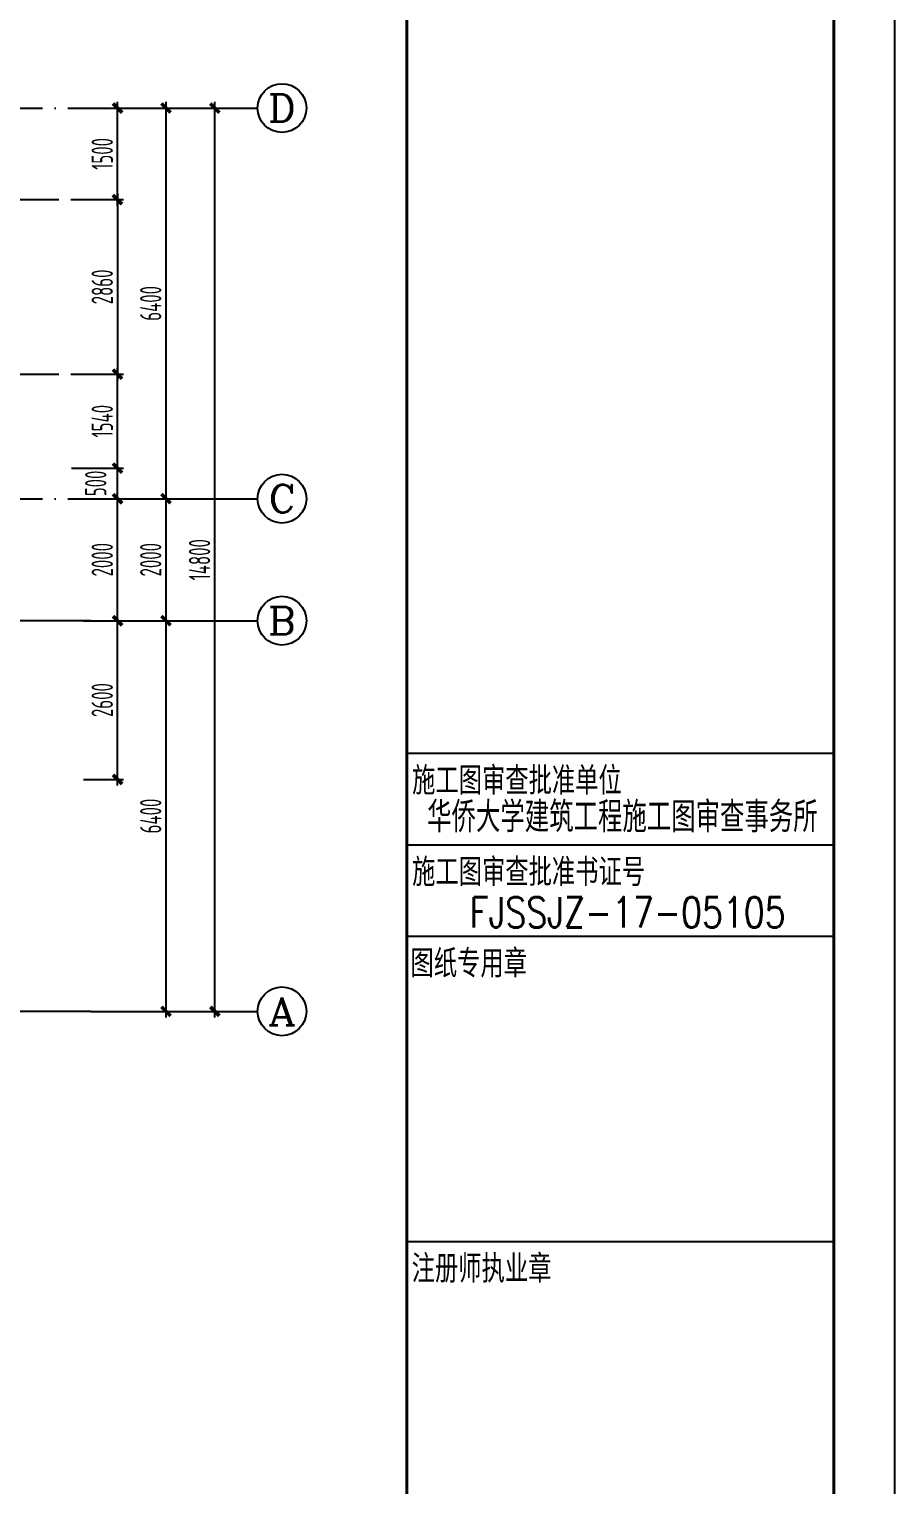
# Model space of a CAD drawing. Extents: x -472319 to -112444, y -516749 to -5704.
# Drawn here: x -242085 to -227895, y -131858 to -108005 of the extents above; entities that cross this region are included whole.
import ezdxf
from ezdxf.enums import TextEntityAlignment as Align

# ---------------------------------------------------------------- set-up
doc = ezdxf.new("R2010")
doc.units = 0
doc.header["$LTSCALE"] = 100
doc.header["$MEASUREMENT"] = 0
doc.linetypes.add('CENTER', pattern=[2, 1.25, -0.25, 0.25, -0.25])
doc.linetypes.add('DOTE', pattern=[2.42, 2, -0.2, 0.02, -0.2])
for name, color, linetype in [('AXIS', 3, 'Continuous'), ('AXIS_TEXT', 7, 'Continuous'), ('DOTE', 1, 'CENTER'), ('FRAME', 3, 'Continuous'), ('PUB_TEXT', 7, 'Continuous'), ('填充', 8, 'Continuous'), ('第三道尺寸线', 4, 'Continuous')]:
    doc.layers.add(name, color=color, linetype=linetype)
doc.styles.add('_HZTXT', font='txt.shx', dxfattribs={"width": 0.35, "bigfont": 'hztxt.shx'})
doc.styles.add('_TCH_AXIS', font='COMPLEX', dxfattribs={"bigfont": 'GBCBIG'})
doc.styles.add('COMPLEX', font='COMPLEX')
doc.styles.add('FRAME', font='simhei.ttf', dxfattribs={"width": 0.7})
doc.styles.add('HZ', font='tssdeng.shx', dxfattribs={"width": 0.6, "height": 350, "bigfont": 'a.shx'})
doc.dimstyles.new('DIMN', dxfattribs={"dimtxt": 350, "dimasz": 150, "dimexe": 100, "dimexo": 100, "dimgap": 75, "dimtad": 1, "dimdec": 0, "dimzin": 0, "dimdsep": 46, "dimtxsty": 'HZ', "dimblk": 'ARCHTICK', "dimcen": 0.09, "dimdle": 100, "dimclrd": 3, "dimclre": 3, "dimclrt": 7, "dimazin": 2, "dimtfac": 1, "dimtdec": 0, "dimtmove": 2, "dimatfit": 3, "dimldrblk": 'ARCHTICK', "dimfxl": 1, "dimtolj": 1, "dimtzin": 0, "dimarcsym": 0})

# ---------------------------------------------------------------- blocks, each defined once
blk = doc.blocks.new('_ArchTick')
at = {"color": 0, "linetype": 'ByBlock', "const_width": 0.4}
blk.add_lwpolyline([(-0.5, -0.5), (0.5, 0.5)], dxfattribs=at)
blk = doc.blocks.new('*D741')
at = {"layer": 'AXIS', "color": 3, "lineweight": -2, "transparency": 16777216}
for p, q in [((-240975, -117699), (-239741, -117699)), ((-239841, -124199), (-239841, -117599)), ((-240975, -124099), (-239741, -124099))]:
    blk.add_line(p, q, dxfattribs=at)
at = {"layer": 'Defpoints', "color": 0, "transparency": 16777216}
for p in [(-241075, -117699), (-239841, -117699), (-241075, -124099)]:
    blk.add_point(p, dxfattribs=at)
at = {"layer": 'AXIS', "color": 3, "lineweight": -2, "transparency": 16777216, "xscale": 150, "yscale": 150, "zscale": 150}
for p, rotation in [((-239841, -117699), 90), ((-239841, -124099), 270)]:
    blk.add_blockref('_ArchTick', p, dxfattribs=dict(at, rotation=rotation))
at = {"layer": 'AXIS', "color": 7, "transparency": 16777216, "insert": (-240091, -120899), "char_height": 350, "attachment_point": 5, "rotation": 90, "style": 'HZ'}
blk.add_mtext('\\A1;6400', dxfattribs=at)
blk = doc.blocks.new('*D742')
at = {"layer": 'AXIS', "color": 3, "lineweight": -2, "transparency": 16777216}
for p, q in [((-239841, -117799), (-239841, -115599)), ((-240975, -115699), (-239741, -115699)), ((-240975, -117699), (-239741, -117699))]:
    blk.add_line(p, q, dxfattribs=at)
at = {"layer": 'Defpoints', "color": 0, "transparency": 16777216}
for p in [(-241075, -115699), (-239841, -115699), (-241075, -117699)]:
    blk.add_point(p, dxfattribs=at)
at = {"layer": 'AXIS', "color": 3, "lineweight": -2, "transparency": 16777216, "xscale": 150, "yscale": 150, "zscale": 150}
for p, rotation in [((-239841, -115699), 90), ((-239841, -117699), 270)]:
    blk.add_blockref('_ArchTick', p, dxfattribs=dict(at, rotation=rotation))
at = {"layer": 'AXIS', "color": 7, "transparency": 16777216, "insert": (-240091, -116699), "char_height": 350, "attachment_point": 5, "rotation": 90, "style": 'HZ'}
blk.add_mtext('\\A1;2000', dxfattribs=at)
blk = doc.blocks.new('*D743')
at = {"layer": 'AXIS', "color": 3, "lineweight": -2, "transparency": 16777216}
for p, q in [((-239841, -115799), (-239841, -109199)), ((-240975, -109299), (-239741, -109299)), ((-240975, -115699), (-239741, -115699))]:
    blk.add_line(p, q, dxfattribs=at)
at = {"layer": 'Defpoints', "color": 0, "transparency": 16777216}
for p in [(-241075, -109299), (-239841, -109299), (-241075, -115699)]:
    blk.add_point(p, dxfattribs=at)
at = {"layer": 'AXIS', "color": 3, "lineweight": -2, "transparency": 16777216, "xscale": 150, "yscale": 150, "zscale": 150}
for p, rotation in [((-239841, -109299), 90), ((-239841, -115699), 270)]:
    blk.add_blockref('_ArchTick', p, dxfattribs=dict(at, rotation=rotation))
at = {"layer": 'AXIS', "color": 7, "transparency": 16777216, "insert": (-240091, -112499), "char_height": 350, "attachment_point": 5, "rotation": 90, "style": 'HZ'}
blk.add_mtext('\\A1;6400', dxfattribs=at)
blk = doc.blocks.new('*D744')
at = {"layer": 'AXIS', "color": 3, "lineweight": -2, "transparency": 16777216}
for p, q in [((-239041, -124199), (-239041, -109199)), ((-240975, -109299), (-238941, -109299)), ((-240975, -124099), (-238941, -124099))]:
    blk.add_line(p, q, dxfattribs=at)
at = {"layer": 'Defpoints', "color": 0, "transparency": 16777216}
for p in [(-241075, -109299), (-239041, -109299), (-241075, -124099)]:
    blk.add_point(p, dxfattribs=at)
at = {"layer": 'AXIS', "color": 3, "lineweight": -2, "transparency": 16777216, "xscale": 150, "yscale": 150, "zscale": 150}
for p, rotation in [((-239041, -109299), 90), ((-239041, -124099), 270)]:
    blk.add_blockref('_ArchTick', p, dxfattribs=dict(at, rotation=rotation))
at = {"layer": 'AXIS', "color": 7, "transparency": 16777216, "insert": (-239291, -116699), "char_height": 350, "attachment_point": 5, "rotation": 90, "style": 'HZ'}
blk.add_mtext('\\A1;14800', dxfattribs=at)
blk = doc.blocks.new('_AXISO')
blk.add_circle((0, 0), 0.5)
at = {"layer": 'AXIS_TEXT', "style": 'COMPLEX', "width": 1.041667}
blk.add_attdef('A', text='', height=0.56, dxfattribs=at).set_placement((-0.25, -0.28), (0.25, -0.28), align=Align.FIT)
blk = doc.blocks.new('*D854')
at = {"layer": 'Defpoints', "color": 0, "transparency": 16777216}
for p in [(-241490, -113659), (-240636, -113659), (-241490, -115199)]:
    blk.add_point(p, dxfattribs=at)
at = {"layer": '填充', "color": 3, "lineweight": -2, "transparency": 16777216}
for p, q in [((-241390, -113659), (-240536, -113659)), ((-240636, -115299), (-240636, -113559)), ((-241390, -115199), (-240536, -115199))]:
    blk.add_line(p, q, dxfattribs=at)
at = {"layer": '填充', "color": 3, "lineweight": -2, "transparency": 16777216, "xscale": 150, "yscale": 150, "zscale": 150}
for p, rotation in [((-240636, -113659), 90), ((-240636, -115199), 270)]:
    blk.add_blockref('_ArchTick', p, dxfattribs=dict(at, rotation=rotation))
at = {"layer": '填充', "color": 7, "transparency": 16777216, "insert": (-240886, -114429), "char_height": 350, "attachment_point": 5, "rotation": 90, "style": 'HZ'}
blk.add_mtext('\\A1;1540', dxfattribs=at)
blk = doc.blocks.new('*D826')
at = {"layer": 'Defpoints', "color": 0, "transparency": 16777216}
for p in [(-241293, -117699), (-240636, -117699), (-241293, -120299)]:
    blk.add_point(p, dxfattribs=at)
at = {"layer": '第三道尺寸线', "color": 3, "lineweight": -2, "transparency": 16777216}
for p, q in [((-241193, -117699), (-240536, -117699)), ((-240636, -120399), (-240636, -117599)), ((-241193, -120299), (-240536, -120299))]:
    blk.add_line(p, q, dxfattribs=at)
at = {"layer": '第三道尺寸线', "color": 3, "lineweight": -2, "transparency": 16777216, "xscale": 150, "yscale": 150, "zscale": 150}
for p, rotation in [((-240636, -117699), 90), ((-240636, -120299), 270)]:
    blk.add_blockref('_ArchTick', p, dxfattribs=dict(at, rotation=rotation))
at = {"layer": '第三道尺寸线', "color": 7, "transparency": 16777216, "insert": (-240886, -118999), "char_height": 350, "attachment_point": 5, "rotation": 90, "style": 'HZ'}
blk.add_mtext('\\A1;2600', dxfattribs=at)
blk = doc.blocks.new('*D827')
at = {"layer": 'Defpoints', "color": 0, "transparency": 16777216}
for p in [(-241293, -115699), (-240636, -115699), (-241293, -117699)]:
    blk.add_point(p, dxfattribs=at)
at = {"layer": '第三道尺寸线', "color": 3, "lineweight": -2, "transparency": 16777216}
for p, q in [((-240636, -117799), (-240636, -115599)), ((-241193, -115699), (-240536, -115699)), ((-241193, -117699), (-240536, -117699))]:
    blk.add_line(p, q, dxfattribs=at)
at = {"layer": '第三道尺寸线', "color": 3, "lineweight": -2, "transparency": 16777216, "xscale": 150, "yscale": 150, "zscale": 150}
for p, rotation in [((-240636, -115699), 90), ((-240636, -117699), 270)]:
    blk.add_blockref('_ArchTick', p, dxfattribs=dict(at, rotation=rotation))
at = {"layer": '第三道尺寸线', "color": 7, "transparency": 16777216, "insert": (-240886, -116699), "char_height": 350, "attachment_point": 5, "rotation": 90, "style": 'HZ'}
blk.add_mtext('\\A1;2000', dxfattribs=at)
blk = doc.blocks.new('*D828')
at = {"layer": 'Defpoints', "color": 0, "transparency": 16777216}
for p in [(-241293, -115199), (-240636, -115199), (-241293, -115699)]:
    blk.add_point(p, dxfattribs=at)
at = {"layer": '第三道尺寸线', "color": 3, "lineweight": -2, "transparency": 16777216}
for p, q in [((-241193, -115199), (-240536, -115199)), ((-240636, -115799), (-240636, -115099)), ((-241193, -115699), (-240536, -115699))]:
    blk.add_line(p, q, dxfattribs=at)
at = {"layer": '第三道尺寸线', "color": 3, "lineweight": -2, "transparency": 16777216, "xscale": 150, "yscale": 150, "zscale": 150}
for p, rotation in [((-240636, -115199), 90), ((-240636, -115699), 270)]:
    blk.add_blockref('_ArchTick', p, dxfattribs=dict(at, rotation=rotation))
at = {"layer": '第三道尺寸线', "color": 7, "transparency": 16777216, "insert": (-240992, -115449), "char_height": 350, "attachment_point": 5, "rotation": 90, "style": 'HZ'}
blk.add_mtext('\\A1;500', dxfattribs=at)
blk = doc.blocks.new('*D805')
at = {"layer": 'Defpoints', "color": 0, "transparency": 16777216}
for p in [(-241490, -109299), (-240636, -109299), (-241490, -110799)]:
    blk.add_point(p, dxfattribs=at)
at = {"layer": '填充', "color": 3, "lineweight": -2, "transparency": 16777216}
for p, q in [((-240636, -110899), (-240636, -109199)), ((-241390, -109299), (-240536, -109299)), ((-241390, -110799), (-240536, -110799))]:
    blk.add_line(p, q, dxfattribs=at)
at = {"layer": '填充', "color": 3, "lineweight": -2, "transparency": 16777216, "xscale": 150, "yscale": 150, "zscale": 150}
for p, rotation in [((-240636, -109299), 90), ((-240636, -110799), 270)]:
    blk.add_blockref('_ArchTick', p, dxfattribs=dict(at, rotation=rotation))
at = {"layer": '填充', "color": 7, "transparency": 16777216, "insert": (-240886, -110049), "char_height": 350, "attachment_point": 5, "rotation": 90, "style": 'HZ'}
blk.add_mtext('\\A1;1500', dxfattribs=at)
blk = doc.blocks.new('*D806')
at = {"layer": 'Defpoints', "color": 0, "transparency": 16777216}
for p in [(-241390, -110799), (-241390, -113659), (-240636, -113659)]:
    blk.add_point(p, dxfattribs=at)
at = {"layer": '填充', "color": 3, "lineweight": -2, "transparency": 16777216}
for p, q in [((-241290, -110799), (-240536, -110799)), ((-240636, -110699), (-240636, -113759)), ((-241290, -113659), (-240536, -113659))]:
    blk.add_line(p, q, dxfattribs=at)
at = {"layer": '填充', "color": 3, "lineweight": -2, "transparency": 16777216, "xscale": 150, "yscale": 150, "zscale": 150}
for p, rotation in [((-240636, -110799), 90), ((-240636, -113659), 270)]:
    blk.add_blockref('_ArchTick', p, dxfattribs=dict(at, rotation=rotation))
at = {"layer": '填充', "color": 7, "transparency": 16777216, "insert": (-240886, -112229), "char_height": 350, "attachment_point": 5, "rotation": 90, "style": 'HZ'}
blk.add_mtext('\\A1;2860', dxfattribs=at)
blk = doc.blocks.new('A$C20674F94')
at = {"layer": 'FRAME'}
for p, q in [((84100, 0), (84100, 59400)), ((76100, 58400), (76100, 1000)), ((83100, 1000), (83100, 58400)), ((83100, 32000), (76100, 32000)), ((83100, 30500), (76100, 30500)), ((83100, 29000), (76100, 29000)), ((83100, 24000), (76100, 24000))]:
    blk.add_line(p, q, dxfattribs=at)
at = {"layer": 'FRAME', "const_width": 50}
for points in [[(2500, 58400), (83100, 58400), (83100, 1000), (2500, 1000), (2500, 58400)], [(76100, 58400), (76100, 1000)]]:
    blk.add_lwpolyline(points, dxfattribs=at)
at = {"layer": 'FRAME', "style": 'FRAME', "width": 0.7}
for s, p in [('施工图审查批准单位', (76187, 31371)), ('施工图审查批准书证号', (76187, 29871)), ('图纸专用章', (76161, 28374)), ('注册师执业章', (76180, 23374))]:
    blk.add_text(s, height=400, dxfattribs=at).set_placement(p)
at = {"layer": 'PUB_TEXT', "style": '_HZTXT', "width": 0.8}
for s, p in [('华侨大学建筑工程施工图审查事务所', (76434, 30710)), ('FJSSJZ-17-05105', (77133, 29149))]:
    blk.add_text(s, height=500, dxfattribs=at).set_placement(p)

msp = doc.modelspace()

# ---------------------------------------------------------------- linework, layer by layer
at = {"layer": 'AXIS'}
for p, q in [((-241075.018, -109298.89), (-238341.018, -109298.89)), ((-241075.018, -115698.89), (-238341.018, -115698.89)), ((-241075.018, -117698.89), (-238341.018, -117698.89)), ((-241075.018, -124098.89), (-238341.018, -124098.89))]:
    msp.add_line(p, q, dxfattribs=at)
at = {"layer": 'DOTE', "linetype": 'DOTE', "ltscale": 10}
for p, q in [((-304367.647, -109298.89), (-241075.018, -109298.89)), ((-246018.829, -110798.89), (-241075.018, -110798.89)), ((-246018.829, -113658.89), (-241075.018, -113658.89)), ((-304367.647, -115698.89), (-241075.018, -115698.89)), ((-241075.018, -117698.89), (-304367.647, -117698.89)), ((-241075.018, -124098.89), (-304367.647, -124098.89))]:
    msp.add_line(p, q, dxfattribs=at)

# ---------------------------------------------------------------- block references
at = {"layer": 'AXIS'}
ref = msp.add_blockref('_AXISO', (-237941.018, -109298.89), dxfattribs=dict(at, xscale=800, yscale=800, zscale=800))
ref.add_attrib('A', 'D', dxfattribs={"layer": 'AXIS_TEXT', "height": 452.548, "style": '_TCH_AXIS', "width": 1.235294}).set_placement((-238167.292, -109525.165), (-237714.744, -109525.165), align=Align.FIT)
ref = msp.add_blockref('_AXISO', (-237941.018, -115698.89), dxfattribs=dict(at, xscale=800, yscale=800, zscale=800))
ref.add_attrib('A', 'C', dxfattribs={"layer": 'AXIS_TEXT', "height": 452.548, "style": '_TCH_AXIS', "width": 1.4}).set_placement((-238167.292, -115925.165), (-237714.744, -115925.165), align=Align.FIT)
ref = msp.add_blockref('_AXISO', (-237941.018, -117698.89), dxfattribs=dict(at, xscale=800, yscale=800, zscale=800))
ref.add_attrib('A', 'B', dxfattribs={"layer": 'AXIS_TEXT', "height": 452.548, "style": '_TCH_AXIS', "width": 1.235294}).set_placement((-238167.292, -117925.165), (-237714.744, -117925.165), align=Align.FIT)
ref = msp.add_blockref('_AXISO', (-237941.018, -124098.89), dxfattribs=dict(at, xscale=800, yscale=800, zscale=800))
ref.add_attrib('A', 'A', dxfattribs={"layer": 'AXIS_TEXT', "height": 452.548, "style": '_TCH_AXIS', "width": 1.166667}).set_placement((-238167.292, -124325.165), (-237714.744, -124325.165), align=Align.FIT)
at = {"layer": '填充'}
msp.add_blockref('A$C20674F94', (-311995, -151874.5), dxfattribs=at)

# ---------------------------------------------------------------- dimensions: what is measured, and where the dimension line sits
at = {"layer": 'AXIS'}
for p1, p2, distance, picture, middle in [((-241075.018, -115698.89), (-241075.018, -109298.89), -1234, '*D743', (-240091.018, -112498.89)), ((-241075.018, -124098.89), (-241075.018, -109298.89), -2034, '*D744', (-239291.018, -116698.89)), ((-241075.018, -117698.89), (-241075.018, -115698.89), -1234, '*D742', (-240091.018, -116698.89)), ((-241075.018, -124098.89), (-241075.018, -117698.89), -1234, '*D741', (-240091.018, -120898.89))]:
    dim = msp.add_aligned_dim(p1=p1, p2=p2, distance=distance, dimstyle='DIMN', dxfattribs=at)
    dim.commit()
    dim.dimension.update_dxf_attribs({"geometry": picture, "text_midpoint": middle})
at = {"layer": '填充', "color": 7}
for base, p1, p2, picture, middle in [((-240636, -109298.89), (-241490, -110798.89), (-241490, -109298.89), '*D805', (-240886, -110048.89)), ((-240636, -113658.89), (-241390, -110798.89), (-241390, -113658.89), '*D806', (-240886, -112228.89)), ((-240636, -113658.89), (-241490, -115198.891), (-241490, -113658.89), '*D854', (-240886, -114428.891))]:
    dim = msp.add_linear_dim(base=base, p1=p1, p2=p2, angle=90, dimstyle='DIMN', override={"dimfxl": 100}, dxfattribs=at)
    dim.commit()
    dim.dimension.update_dxf_attribs({"geometry": picture, "text_midpoint": middle})
at = {"layer": '第三道尺寸线'}
dim = msp.add_linear_dim(base=(-240636, -115198.891), p1=(-241293.236, -115698.891), p2=(-241293.236, -115198.891), angle=90, dimstyle='DIMN', dxfattribs=at)
dim.commit()
dim.dimension.update_dxf_attribs({"geometry": '*D828', "text_midpoint": (-240992.408, -115448.891), "dimtype": 161})
for p1, p2, picture, middle in [((-241293.236, -117698.891), (-241293.236, -115698.891), '*D827', (-240886, -116698.891)), ((-241293.236, -120298.891), (-241293.236, -117698.891), '*D826', (-240886, -118998.891))]:
    dim = msp.add_aligned_dim(p1=p1, p2=p2, distance=-657.236, dimstyle='DIMN', dxfattribs=at)
    dim.commit()
    dim.dimension.update_dxf_attribs({"geometry": picture, "text_midpoint": middle})

doc.saveas('drawing.dxf')
